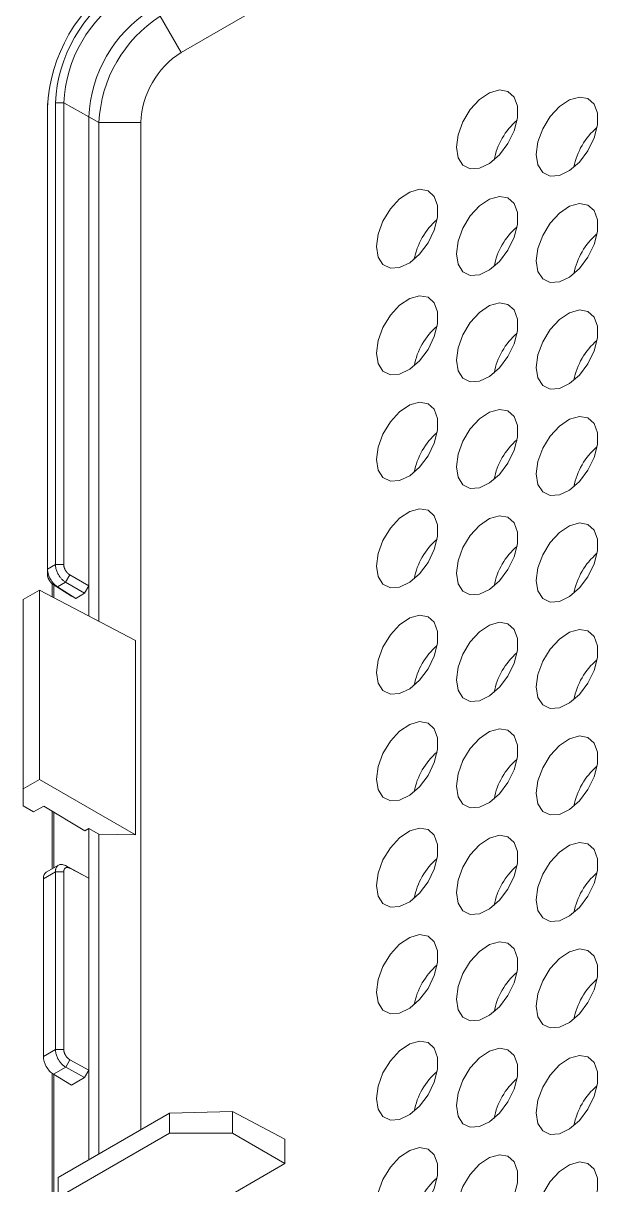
# Model space of a CAD drawing. Header units: millimetres. Extents: x 2 to 295, y 1 to 209.
# Drawn here: x 225.24 to 235.3, y 77.08 to 97.12 of the extents above; entities that cross this region are included whole.
import ezdxf

# ---------------------------------------------------------------- set-up
doc = ezdxf.new("R2010")
doc.units = ezdxf.units.MM

msp = doc.modelspace()

# ---------------------------------------------------------------- linework, layer by layer
at = {"color": 7, "linetype": 'Continuous', "lineweight": 15}
for p, q in [((244.0721, 105.924), (227.9589, 96.622)), ((227.5994, 97.2448), (227.9589, 96.622)), ((225.6529, 95.5881), (225.6562, 95.6716)), ((225.6529, 95.5881), (225.6545, 95.6632)), ((225.6577, 95.7426), (225.6545, 95.6632)), ((225.6562, 95.6716), (225.6562, 87.7057)), ((225.7912, 87.7836), (225.7912, 95.7495)), ((225.9359, 95.7495), (225.7912, 95.7495)), ((225.9359, 95.7495), (225.9359, 87.7836)), ((225.9359, 95.7495), (226.3681, 95.5111)), ((225.6529, 87.6222), (225.6529, 95.5881)), ((226.3681, 87.4181), (226.3681, 95.5111)), ((226.3681, 95.5111), (226.5428, 95.4147)), ((226.5428, 95.4147), (226.5428, 86.8073)), ((226.5428, 95.4147), (227.2619, 95.4147)), ((227.2619, 95.4147), (227.2619, 78.0323)), ((225.6562, 87.7057), (225.7912, 87.7836)), ((225.9359, 87.7836), (225.7912, 87.7836)), ((225.6529, 87.6222), (225.6562, 87.7057)), ((226.0386, 87.6083), (225.9662, 87.4811)), ((226.0386, 87.6083), (226.3681, 87.4181)), ((225.7331, 87.4583), (225.7331, 87.2332)), ((225.7527, 87.4414), (225.8267, 87.4006)), ((226.0676, 87.2427), (225.7527, 87.4414)), ((225.7669, 87.4325), (225.7669, 87.2154)), ((225.9662, 87.4811), (225.8267, 87.4006)), ((225.8267, 87.4006), (226.1416, 87.2019)), ((226.2958, 87.2909), (225.9662, 87.4811)), ((226.3681, 87.4181), (226.2958, 87.2909)), ((226.3681, 86.8992), (226.3681, 87.4181)), ((225.5196, 87.3455), (225.2368, 87.1822)), ((225.2368, 87.1822), (225.2368, 83.9161)), ((225.5196, 84.0794), (225.5196, 87.3455)), ((227.1741, 86.4752), (225.5196, 87.3455)), ((226.1416, 87.2019), (226.0676, 87.2427)), ((226.2958, 87.2909), (226.1416, 87.2019)), ((227.1741, 83.1242), (227.1741, 86.4752)), ((225.2368, 83.9161), (225.5196, 84.0794)), ((227.1741, 83.1242), (225.5196, 84.0794)), ((225.2368, 83.9161), (225.2368, 83.6238)), ((225.2368, 83.6238), (225.4135, 83.5172)), ((225.4135, 83.5172), (225.5903, 83.6192)), ((225.5903, 83.6192), (226.2974, 83.1925)), ((225.7331, 83.533), (225.7331, 82.5363)), ((225.7669, 83.5126), (225.7669, 82.5558)), ((226.2974, 83.1925), (226.3681, 83.2333)), ((226.3681, 82.374), (226.3681, 83.2333)), ((226.5428, 83.1325), (226.3681, 83.2333)), ((226.5428, 83.1325), (227.1741, 83.1242)), ((226.5428, 83.1325), (226.5428, 77.6172)), ((225.8453, 82.6011), (225.6345, 82.4794)), ((225.9662, 82.591), (226.0386, 82.5473)), ((225.9662, 82.591), (226.2958, 82.4176)), ((225.7912, 82.4853), (225.5839, 82.3656)), ((225.5839, 82.3656), (225.5839, 79.299)), ((225.7912, 79.4187), (225.7912, 82.4853)), ((225.7912, 82.4853), (225.9359, 82.4853)), ((225.9359, 82.4853), (225.9359, 79.4187)), ((226.3681, 82.374), (226.0386, 82.5473)), ((226.2958, 82.4176), (226.3681, 82.374)), ((226.3681, 79.0616), (226.3681, 82.374)), ((225.5839, 79.299), (225.7912, 79.4187)), ((225.7912, 79.4187), (225.9359, 79.4187)), ((225.9703, 79.1138), (226.041, 79.242)), ((226.041, 79.242), (226.3681, 79.0616)), ((225.7331, 79.0066), (225.7331, 73.7539)), ((225.9703, 79.1138), (225.7566, 78.9905)), ((225.7566, 78.9905), (226.0676, 78.8026)), ((225.7669, 78.9843), (225.7669, 73.7734)), ((226.2957, 78.9343), (225.9703, 79.1138)), ((226.3681, 79.0616), (226.2957, 78.9343)), ((226.3681, 77.5164), (226.3681, 79.0616)), ((226.2957, 78.9343), (226.0676, 78.8026)), ((227.7612, 78.3206), (225.8417, 77.2125)), ((227.7612, 78.3206), (228.8463, 78.3487)), ((227.7612, 77.9736), (227.7612, 78.3206)), ((228.8463, 78.3487), (228.8463, 77.9739)), ((229.7503, 77.8731), (228.8463, 78.3487)), ((225.8417, 76.8654), (227.7612, 77.9736)), ((228.8463, 77.9739), (227.7612, 77.9736)), ((229.7503, 77.452), (228.8463, 77.9739)), ((229.7503, 77.452), (229.7503, 77.8731)), ((227.2619, 76.0154), (229.7503, 77.452)), ((225.8417, 77.2125), (225.8417, 76.8654))]:
    msp.add_line(p, q, dxfattribs=at)
at = {"color": 7, "linetype": 'Continuous', "lineweight": 15, "flags": 128}
for points in [[(232.7057, 94.985), (232.7345, 95.2004), (232.8176, 95.4257), (232.946, 95.6364), (233.1059, 95.8097), (233.2799, 95.9268), (233.4491, 95.975), (233.5952, 95.9491), (233.7025, 95.8519), (233.7592, 95.6939), (233.7592, 95.4923), (233.7025, 95.2689), (233.5952, 95.048), (233.4491, 94.8533), (233.2799, 94.7061), (233.1059, 94.6223), (232.946, 94.611), (232.8176, 94.6734), (232.7345, 94.8028), (232.7057, 94.985)], [(234.0836, 94.8618), (234.1123, 95.0772), (234.1954, 95.3025), (234.3238, 95.5132), (234.4837, 95.6865), (234.6577, 95.8036), (234.8269, 95.8518), (234.9731, 95.8259), (235.0803, 95.7287), (235.137, 95.5707), (235.137, 95.3691), (235.0803, 95.1457), (234.9731, 94.9248), (234.8269, 94.7301), (234.6577, 94.5829), (234.4837, 94.4991), (234.3238, 94.4878), (234.1954, 94.5502), (234.1123, 94.6796), (234.0836, 94.8618)], [(231.3279, 93.271), (231.3566, 93.4864), (231.4397, 93.7117), (231.5682, 93.9224), (231.728, 94.0957), (231.902, 94.2127), (232.0713, 94.261), (232.2174, 94.2351), (232.3246, 94.1379), (232.3813, 93.9799), (232.3813, 93.7783), (232.3246, 93.5549), (232.2174, 93.3339), (232.0713, 93.1393), (231.902, 92.9921), (231.728, 92.9083), (231.5682, 92.897), (231.4397, 92.9594), (231.3566, 93.0887), (231.3279, 93.271)], [(232.7057, 93.1478), (232.7345, 93.3632), (232.8176, 93.5885), (232.946, 93.7992), (233.1059, 93.9725), (233.2799, 94.0895), (233.4491, 94.1378), (233.5952, 94.1119), (233.7025, 94.0147), (233.7592, 93.8567), (233.7592, 93.6551), (233.7025, 93.4317), (233.5952, 93.2107), (233.4491, 93.0161), (233.2799, 92.8689), (233.1059, 92.7851), (232.946, 92.7738), (232.8176, 92.8362), (232.7345, 92.9655), (232.7057, 93.1478)], [(234.0836, 93.0246), (234.1123, 93.24), (234.1954, 93.4653), (234.3238, 93.676), (234.4837, 93.8493), (234.6577, 93.9663), (234.8269, 94.0146), (234.9731, 93.9887), (235.0803, 93.8915), (235.137, 93.7335), (235.137, 93.5319), (235.0803, 93.3085), (234.9731, 93.0875), (234.8269, 92.8929), (234.6577, 92.7457), (234.4837, 92.6619), (234.3238, 92.6506), (234.1954, 92.713), (234.1123, 92.8423), (234.0836, 93.0246)], [(231.3279, 91.4338), (231.3566, 91.6492), (231.4397, 91.8745), (231.5682, 92.0852), (231.728, 92.2584), (231.902, 92.3755), (232.0713, 92.4237), (232.2174, 92.3978), (232.3246, 92.3007), (232.3813, 92.1427), (232.3813, 91.9411), (232.3246, 91.7177), (232.2174, 91.4967), (232.0713, 91.3021), (231.902, 91.1549), (231.728, 91.0711), (231.5682, 91.0598), (231.4397, 91.1222), (231.3566, 91.2515), (231.3279, 91.4338)], [(232.7057, 91.3106), (232.7345, 91.526), (232.8176, 91.7513), (232.946, 91.962), (233.1059, 92.1352), (233.2799, 92.2523), (233.4491, 92.3005), (233.5952, 92.2746), (233.7025, 92.1775), (233.7592, 92.0195), (233.7592, 91.8179), (233.7025, 91.5945), (233.5952, 91.3735), (233.4491, 91.1789), (233.2799, 91.0317), (233.1059, 90.9479), (232.946, 90.9366), (232.8176, 90.999), (232.7345, 91.1283), (232.7057, 91.3106)], [(234.0836, 91.1874), (234.1123, 91.4028), (234.1954, 91.6281), (234.3238, 91.8388), (234.4837, 92.012), (234.6577, 92.1291), (234.8269, 92.1773), (234.9731, 92.1514), (235.0803, 92.0543), (235.137, 91.8963), (235.137, 91.6947), (235.0803, 91.4713), (234.9731, 91.2503), (234.8269, 91.0557), (234.6577, 90.9085), (234.4837, 90.8247), (234.3238, 90.8134), (234.1954, 90.8758), (234.1123, 91.0051), (234.0836, 91.1874)], [(231.3279, 89.5966), (231.3566, 89.812), (231.4397, 90.0373), (231.5682, 90.2479), (231.728, 90.4212), (231.902, 90.5383), (232.0713, 90.5865), (232.2174, 90.5606), (232.3246, 90.4634), (232.3813, 90.3055), (232.3813, 90.1039), (232.3246, 89.8805), (232.2174, 89.6595), (232.0713, 89.4649), (231.902, 89.3177), (231.728, 89.2339), (231.5682, 89.2226), (231.4397, 89.285), (231.3566, 89.4143), (231.3279, 89.5966)], [(232.7057, 89.4734), (232.7345, 89.6888), (232.8176, 89.9141), (232.946, 90.1247), (233.1059, 90.298), (233.2799, 90.4151), (233.4491, 90.4633), (233.5952, 90.4374), (233.7025, 90.3402), (233.7592, 90.1823), (233.7592, 89.9807), (233.7025, 89.7573), (233.5952, 89.5363), (233.4491, 89.3417), (233.2799, 89.1945), (233.1059, 89.1107), (232.946, 89.0994), (232.8176, 89.1618), (232.7345, 89.2911), (232.7057, 89.4734)], [(234.0836, 89.3502), (234.1123, 89.5656), (234.1954, 89.7909), (234.3238, 90.0015), (234.4837, 90.1748), (234.6577, 90.2919), (234.8269, 90.3401), (234.9731, 90.3142), (235.0803, 90.217), (235.137, 90.0591), (235.137, 89.8575), (235.0803, 89.6341), (234.9731, 89.4131), (234.8269, 89.2185), (234.6577, 89.0713), (234.4837, 88.9875), (234.3238, 88.9762), (234.1954, 89.0386), (234.1123, 89.1679), (234.0836, 89.3502)], [(231.3279, 87.7593), (231.3566, 87.9748), (231.4397, 88.2), (231.5682, 88.4107), (231.728, 88.584), (231.902, 88.7011), (232.0713, 88.7493), (232.2174, 88.7234), (232.3246, 88.6262), (232.3813, 88.4683), (232.3813, 88.2667), (232.3246, 88.0433), (232.2174, 87.8223), (232.0713, 87.6277), (231.902, 87.4805), (231.728, 87.3967), (231.5682, 87.3854), (231.4397, 87.4477), (231.3566, 87.5771), (231.3279, 87.7593)], [(232.7057, 87.6361), (232.7345, 87.8516), (232.8176, 88.0768), (232.946, 88.2875), (233.1059, 88.4608), (233.2799, 88.5779), (233.4491, 88.6261), (233.5952, 88.6002), (233.7025, 88.503), (233.7592, 88.3451), (233.7592, 88.1435), (233.7025, 87.9201), (233.5952, 87.6991), (233.4491, 87.5045), (233.2799, 87.3573), (233.1059, 87.2735), (232.946, 87.2622), (232.8176, 87.3246), (232.7345, 87.4539), (232.7057, 87.6361)], [(234.0836, 87.5129), (234.1123, 87.7284), (234.1954, 87.9536), (234.3238, 88.1643), (234.4837, 88.3376), (234.6577, 88.4547), (234.8269, 88.5029), (234.9731, 88.477), (235.0803, 88.3798), (235.137, 88.2219), (235.137, 88.0203), (235.0803, 87.7969), (234.9731, 87.5759), (234.8269, 87.3813), (234.6577, 87.2341), (234.4837, 87.1503), (234.3238, 87.139), (234.1954, 87.2014), (234.1123, 87.3307), (234.0836, 87.5129)], [(231.3279, 85.9221), (231.3566, 86.1376), (231.4397, 86.3628), (231.5682, 86.5735), (231.728, 86.7468), (231.902, 86.8639), (232.0713, 86.9121), (232.2174, 86.8862), (232.3246, 86.789), (232.3813, 86.6311), (232.3813, 86.4295), (232.3246, 86.2061), (232.2174, 85.9851), (232.0713, 85.7904), (231.902, 85.6432), (231.728, 85.5595), (231.5682, 85.5481), (231.4397, 85.6105), (231.3566, 85.7399), (231.3279, 85.9221)], [(232.7057, 85.7989), (232.7345, 86.0144), (232.8176, 86.2396), (232.946, 86.4503), (233.1059, 86.6236), (233.2799, 86.7407), (233.4491, 86.7889), (233.5952, 86.763), (233.7025, 86.6658), (233.7592, 86.5079), (233.7592, 86.3063), (233.7025, 86.0829), (233.5952, 85.8619), (233.4491, 85.6672), (233.2799, 85.52), (233.1059, 85.4363), (232.946, 85.4249), (232.8176, 85.4873), (232.7345, 85.6167), (232.7057, 85.7989)], [(234.0836, 85.6757), (234.1123, 85.8912), (234.1954, 86.1164), (234.3238, 86.3271), (234.4837, 86.5004), (234.6577, 86.6175), (234.8269, 86.6657), (234.9731, 86.6398), (235.0803, 86.5426), (235.137, 86.3847), (235.137, 86.1831), (235.0803, 85.9597), (234.9731, 85.7387), (234.8269, 85.544), (234.6577, 85.3968), (234.4837, 85.3131), (234.3238, 85.3017), (234.1954, 85.3641), (234.1123, 85.4935), (234.0836, 85.6757)], [(231.3279, 84.0849), (231.3566, 84.3003), (231.4397, 84.5256), (231.5682, 84.7363), (231.728, 84.9096), (231.902, 85.0267), (232.0713, 85.0749), (232.2174, 85.049), (232.3246, 84.9518), (232.3813, 84.7938), (232.3813, 84.5922), (232.3246, 84.3688), (232.2174, 84.1479), (232.0713, 83.9532), (231.902, 83.806), (231.728, 83.7222), (231.5682, 83.7109), (231.4397, 83.7733), (231.3566, 83.9026), (231.3279, 84.0849)], [(232.7057, 83.9617), (232.7345, 84.1771), (232.8176, 84.4024), (232.946, 84.6131), (233.1059, 84.7864), (233.2799, 84.9035), (233.4491, 84.9517), (233.5952, 84.9258), (233.7025, 84.8286), (233.7592, 84.6706), (233.7592, 84.469), (233.7025, 84.2456), (233.5952, 84.0247), (233.4491, 83.83), (233.2799, 83.6828), (233.1059, 83.599), (232.946, 83.5877), (232.8176, 83.6501), (232.7345, 83.7794), (232.7057, 83.9617)], [(234.0836, 83.8385), (234.1123, 84.0539), (234.1954, 84.2792), (234.3238, 84.4899), (234.4837, 84.6632), (234.6577, 84.7803), (234.8269, 84.8285), (234.9731, 84.8026), (235.0803, 84.7054), (235.137, 84.5474), (235.137, 84.3458), (235.0803, 84.1224), (234.9731, 83.9015), (234.8269, 83.7068), (234.6577, 83.5596), (234.4837, 83.4758), (234.3238, 83.4645), (234.1954, 83.5269), (234.1123, 83.6562), (234.0836, 83.8385)], [(231.3279, 82.2477), (231.3566, 82.4631), (231.4397, 82.6884), (231.5682, 82.8991), (231.728, 83.0724), (231.902, 83.1894), (232.0713, 83.2376), (232.2174, 83.2118), (232.3246, 83.1146), (232.3813, 82.9566), (232.3813, 82.755), (232.3246, 82.5316), (232.2174, 82.3106), (232.0713, 82.116), (231.902, 81.9688), (231.728, 81.885), (231.5682, 81.8737), (231.4397, 81.9361), (231.3566, 82.0654), (231.3279, 82.2477)], [(232.7057, 82.1245), (232.7345, 82.3399), (232.8176, 82.5652), (232.946, 82.7759), (233.1059, 82.9492), (233.2799, 83.0662), (233.4491, 83.1144), (233.5952, 83.0886), (233.7025, 82.9914), (233.7592, 82.8334), (233.7592, 82.6318), (233.7025, 82.4084), (233.5952, 82.1874), (233.4491, 81.9928), (233.2799, 81.8456), (233.1059, 81.7618), (232.946, 81.7505), (232.8176, 81.8129), (232.7345, 81.9422), (232.7057, 82.1245)], [(234.0836, 82.0013), (234.1123, 82.2167), (234.1954, 82.442), (234.3238, 82.6527), (234.4837, 82.826), (234.6577, 82.943), (234.8269, 82.9913), (234.9731, 82.9654), (235.0803, 82.8682), (235.137, 82.7102), (235.137, 82.5086), (235.0803, 82.2852), (234.9731, 82.0642), (234.8269, 81.8696), (234.6577, 81.7224), (234.4837, 81.6386), (234.3238, 81.6273), (234.1954, 81.6897), (234.1123, 81.819), (234.0836, 82.0013)], [(231.3279, 80.4105), (231.3566, 80.6259), (231.4397, 80.8512), (231.5682, 81.0619), (231.728, 81.2351), (231.902, 81.3522), (232.0713, 81.4004), (232.2174, 81.3745), (232.3246, 81.2774), (232.3813, 81.1194), (232.3813, 80.9178), (232.3246, 80.6944), (232.2174, 80.4734), (232.0713, 80.2788), (231.902, 80.1316), (231.728, 80.0478), (231.5682, 80.0365), (231.4397, 80.0989), (231.3566, 80.2282), (231.3279, 80.4105)], [(232.7057, 80.2873), (232.7345, 80.5027), (232.8176, 80.728), (232.946, 80.9387), (233.1059, 81.1119), (233.2799, 81.229), (233.4491, 81.2772), (233.5952, 81.2513), (233.7025, 81.1542), (233.7592, 80.9962), (233.7592, 80.7946), (233.7025, 80.5712), (233.5952, 80.3502), (233.4491, 80.1556), (233.2799, 80.0084), (233.1059, 79.9246), (232.946, 79.9133), (232.8176, 79.9757), (232.7345, 80.105), (232.7057, 80.2873)], [(234.0836, 80.1641), (234.1123, 80.3795), (234.1954, 80.6048), (234.3238, 80.8155), (234.4837, 80.9887), (234.6577, 81.1058), (234.8269, 81.154), (234.9731, 81.1281), (235.0803, 81.031), (235.137, 80.873), (235.137, 80.6714), (235.0803, 80.448), (234.9731, 80.227), (234.8269, 80.0324), (234.6577, 79.8852), (234.4837, 79.8014), (234.3238, 79.7901), (234.1954, 79.8525), (234.1123, 79.9818), (234.0836, 80.1641)], [(231.3279, 78.5733), (231.3566, 78.7887), (231.4397, 79.014), (231.5682, 79.2246), (231.728, 79.3979), (231.902, 79.515), (232.0713, 79.5632), (232.2174, 79.5373), (232.3246, 79.4401), (232.3813, 79.2822), (232.3813, 79.0806), (232.3246, 78.8572), (232.2174, 78.6362), (232.0713, 78.4416), (231.902, 78.2944), (231.728, 78.2106), (231.5682, 78.1993), (231.4397, 78.2617), (231.3566, 78.391), (231.3279, 78.5733)], [(232.7057, 78.4501), (232.7345, 78.6655), (232.8176, 78.8908), (232.946, 79.1014), (233.1059, 79.2747), (233.2799, 79.3918), (233.4491, 79.44), (233.5952, 79.4141), (233.7025, 79.3169), (233.7592, 79.159), (233.7592, 78.9574), (233.7025, 78.734), (233.5952, 78.513), (233.4491, 78.3184), (233.2799, 78.1712), (233.1059, 78.0874), (232.946, 78.0761), (232.8176, 78.1385), (232.7345, 78.2678), (232.7057, 78.4501)], [(234.0836, 78.3269), (234.1123, 78.5423), (234.1954, 78.7676), (234.3238, 78.9782), (234.4837, 79.1515), (234.6577, 79.2686), (234.8269, 79.3168), (234.9731, 79.2909), (235.0803, 79.1937), (235.137, 79.0358), (235.137, 78.8342), (235.0803, 78.6108), (234.9731, 78.3898), (234.8269, 78.1952), (234.6577, 78.048), (234.4837, 77.9642), (234.3238, 77.9529), (234.1954, 78.0153), (234.1123, 78.1446), (234.0836, 78.3269)], [(231.3279, 76.736), (231.3566, 76.9515), (231.4397, 77.1767), (231.5682, 77.3874), (231.728, 77.5607), (231.902, 77.6778), (232.0713, 77.726), (232.2174, 77.7001), (232.3246, 77.6029), (232.3813, 77.445), (232.3813, 77.2434), (232.3246, 77.02), (232.2174, 76.799), (232.0713, 76.6043), (231.902, 76.4572), (231.728, 76.3734), (231.5682, 76.3621), (231.4397, 76.4244), (231.3566, 76.5538), (231.3279, 76.736)], [(232.7057, 76.6128), (232.7345, 76.8283), (232.8176, 77.0535), (232.946, 77.2642), (233.1059, 77.4375), (233.2799, 77.5546), (233.4491, 77.6028), (233.5952, 77.5769), (233.7025, 77.4797), (233.7592, 77.3218), (233.7592, 77.1202), (233.7025, 76.8968), (233.5952, 76.6758), (233.4491, 76.4812), (233.2799, 76.334), (233.1059, 76.2502), (232.946, 76.2389), (232.8176, 76.3012), (232.7345, 76.4306), (232.7057, 76.6128)], [(234.0836, 76.4896), (234.1123, 76.7051), (234.1954, 76.9303), (234.3238, 77.141), (234.4837, 77.3143), (234.6577, 77.4314), (234.8269, 77.4796), (234.9731, 77.4537), (235.0803, 77.3565), (235.137, 77.1986), (235.137, 76.997), (235.0803, 76.7736), (234.9731, 76.5526), (234.8269, 76.358), (234.6577, 76.2108), (234.4837, 76.127), (234.3238, 76.1157), (234.1954, 76.178), (234.1123, 76.3074), (234.0836, 76.4896)]]:
    msp.add_lwpolyline(points, dxfattribs=at)
at = {"color": 7, "linetype": 'Continuous', "lineweight": 15}
for centre, radius, start, end in [((228.4296, 95.5454), 2.7763, 122.60548, 177.39452), ((228.2715, 95.6366), 2.4829, 122.60548, 177.39452), ((228.2592, 95.6438), 2.3257, 122.60548, 177.39452), ((228.6705, 95.4063), 2.3048, 122.60548, 177.39452), ((228.8368, 95.3103), 2.2964, 122.60548, 177.39452), ((228.7753, 95.3458), 1.515, 122.60548, 177.39452), ((234.5326, 94.5427), 1.1974, 130.6435, 169.36187), ((235.9105, 94.4195), 1.1974, 130.6435, 169.36187), ((233.1548, 92.8287), 1.1974, 130.6435, 169.36187), ((234.5326, 92.7055), 1.1974, 130.6435, 169.36187), ((235.9105, 92.5823), 1.1974, 130.6435, 169.36187), ((233.1548, 90.9914), 1.1974, 130.6435, 169.36187), ((234.5326, 90.8682), 1.1974, 130.6435, 169.36187), ((235.9105, 90.745), 1.1974, 130.6435, 169.36187), ((233.1548, 89.1542), 1.1974, 130.6435, 169.36187), ((234.5326, 89.031), 1.1974, 130.6435, 169.36187), ((235.9105, 88.9078), 1.1974, 130.6435, 169.36187), ((233.1548, 87.317), 1.1974, 130.6435, 169.36187), ((234.5326, 87.1938), 1.1974, 130.6435, 169.36187), ((235.9105, 87.0706), 1.1974, 130.6435, 169.36187), ((233.1548, 85.4798), 1.1974, 130.6435, 169.36187), ((234.5326, 85.3566), 1.1974, 130.6435, 169.36187), ((235.9105, 85.2334), 1.1974, 130.6435, 169.36187), ((233.1548, 83.6426), 1.1974, 130.6435, 169.36187), ((234.5326, 83.5194), 1.1974, 130.6435, 169.36187), ((235.9105, 83.3962), 1.1974, 130.6435, 169.36187), ((233.1548, 81.8054), 1.1974, 130.6435, 169.36187), ((234.5326, 81.6822), 1.1974, 130.6435, 169.36187), ((235.9105, 81.559), 1.1974, 130.6435, 169.36187), ((233.1548, 79.9681), 1.1974, 130.6435, 169.36187), ((234.5326, 79.8449), 1.1974, 130.6435, 169.36187), ((235.9105, 79.7217), 1.1974, 130.6435, 169.36187), ((233.1548, 78.1309), 1.1974, 130.6435, 169.36187), ((234.5326, 78.0077), 1.1974, 130.6435, 169.36187), ((235.9105, 77.8845), 1.1974, 130.6435, 169.36187), ((233.1548, 76.2937), 1.1974, 130.6435, 169.36187)]:
    msp.add_arc(centre, radius, start, end, dxfattribs=at)
for centre, start_param, end_param in [((225.7566, 82.2612), 0.0108413, 0.7963207), ((225.7566, 79.1946), 0.7963207, 2.3671171)]:
    msp.add_ellipse(centre, major_axis=(-0.1208, 0.2189), ratio=0.5641369, start_param=start_param, end_param=end_param, dxfattribs=at)
for points, knots in [([(225.9662, 87.4811), (225.9592, 87.4856), (225.946, 87.4939), (225.9277, 87.5083), (225.9123, 87.5222), (225.8918, 87.5428), (225.8676, 87.5719), (225.8377, 87.6176), (225.8123, 87.671), (225.7945, 87.7304), (225.7923, 87.7661), (225.7912, 87.7836)], [0, 0, 0, 0, 0.0763908, 0.1435861, 0.2015824, 0.2503769, 0.3812461, 0.5004604, 0.6728396, 0.8393534, 1, 1, 1, 1]), ([(225.9359, 87.7836), (225.9359, 87.7827), (225.9359, 87.7808), (225.9361, 87.7769), (225.9363, 87.7723), (225.9369, 87.7663), (225.9377, 87.7603), (225.9387, 87.7548), (225.9397, 87.7501), (225.9406, 87.7457), (225.942, 87.7404), (225.9436, 87.7348), (225.9453, 87.7295), (225.9469, 87.7246), (225.9485, 87.7203), (225.9506, 87.7149), (225.953, 87.7093), (225.9554, 87.704), (225.9577, 87.6992), (225.9599, 87.695), (225.9627, 87.6897), (225.9657, 87.6844), (225.9687, 87.6794), (225.9716, 87.6748), (225.9742, 87.6708), (225.9776, 87.6659), (225.9812, 87.661), (225.9847, 87.6564), (225.9881, 87.6523), (225.9911, 87.6487), (225.9949, 87.6444), (225.999, 87.64), (226.0029, 87.6361), (226.0065, 87.6326), (226.0098, 87.6295), (226.0139, 87.6259), (226.0181, 87.6224), (226.0231, 87.6185), (226.0282, 87.6149), (226.0328, 87.6118), (226.0362, 87.6097), (226.0379, 87.6087), (226.0386, 87.6083)], [0, 0, 0, 0, 0.0156238, 0.0312476, 0.0624929, 0.0874902, 0.1249833, 0.1535513, 0.170693, 0.1964047, 0.2178317, 0.2499706, 0.2785394, 0.2956816, 0.3213942, 0.342822, 0.3749622, 0.4035322, 0.4206752, 0.4463889, 0.4678177, 0.4999594, 0.5285308, 0.5456746, 0.5713896, 0.5928195, 0.6249628, 0.6535355, 0.6706802, 0.6963964, 0.7178272, 0.7499719, 0.7785458, 0.7956911, 0.8214083, 0.8428398, 0.8749855, 0.8999889, 0.9374912, 0.9687444, 0.9866046, 1, 1, 1, 1]), ([(225.7527, 87.4414), (225.7518, 87.442), (225.7502, 87.443), (225.7469, 87.4452), (225.7431, 87.4479), (225.7394, 87.4508), (225.7362, 87.4534), (225.7328, 87.4563), (225.7293, 87.4594), (225.7257, 87.4628), (225.7224, 87.4659), (225.7185, 87.47), (225.7145, 87.4743), (225.7108, 87.4786), (225.7074, 87.4826), (225.7044, 87.4863), (225.7009, 87.491), (225.6972, 87.496), (225.6939, 87.5009), (225.6909, 87.5054), (225.6883, 87.5095), (225.6852, 87.5147), (225.6821, 87.5201), (225.6793, 87.5253), (225.6769, 87.5302), (225.6747, 87.5346), (225.6722, 87.54), (225.6697, 87.5457), (225.6676, 87.5512), (225.6657, 87.5561), (225.6641, 87.5606), (225.6623, 87.5662), (225.6605, 87.5719), (225.6591, 87.5773), (225.6578, 87.5823), (225.6569, 87.5867), (225.6558, 87.5921), (225.6549, 87.5974), (225.6542, 87.6022), (225.6538, 87.6064), (225.6534, 87.6109), (225.6531, 87.6155), (225.653, 87.6194), (225.653, 87.6214), (225.6529, 87.6222)], [0, 0, 0, 0, 0.01562774, 0.0312554, 0.06250841, 0.08751168, 0.10251421, 0.12501737, 0.15359173, 0.17073712, 0.19645414, 0.2178853, 0.25003004, 0.27860353, 0.29574834, 0.32146444, 0.34289478, 0.37503822, 0.40361047, 0.42075452, 0.44646944, 0.46789876, 0.50004065, 0.5286115, 0.5457547, 0.57146834, 0.59289661, 0.62503693, 0.65360642, 0.67074881, 0.69646128, 0.71788861, 0.75002757, 0.77859593, 0.79573768, 0.82144925, 0.84287588, 0.87501391, 0.90001113, 0.91500999, 0.93750759, 0.96875267, 0.98660815, 1, 1, 1, 1]), ([(225.6562, 87.7057), (225.6565, 87.6972), (225.657, 87.6799), (225.6612, 87.6522), (225.668, 87.6233), (225.6778, 87.5934), (225.6903, 87.5632), (225.7074, 87.5297), (225.7306, 87.4928), (225.7588, 87.4577), (225.7913, 87.4251), (225.8138, 87.4095), (225.8267, 87.4006)], [0, 0, 0, 0, 0.0796711, 0.1608213, 0.2434509, 0.3275598, 0.4131482, 0.5002161, 0.6192949, 0.7501164, 0.856706, 1, 1, 1, 1]), ([(225.7912, 82.4853), (225.7915, 82.4935), (225.792, 82.5102), (225.7963, 82.533), (225.8033, 82.5539), (225.8133, 82.5724), (225.8262, 82.5879), (225.8438, 82.6014), (225.8676, 82.6112), (225.8965, 82.6133), (225.9299, 82.6078), (225.953, 82.5971), (225.9662, 82.591)], [0, 0, 0, 0, 0.0796712, 0.1608215, 0.2434512, 0.3275601, 0.4131486, 0.5002165, 0.6192954, 0.7501167, 0.8567062, 1, 1, 1, 1]), ([(226.0386, 82.5473), (226.0378, 82.5477), (226.0361, 82.5486), (226.0327, 82.5502), (226.0288, 82.552), (226.0238, 82.5539), (226.0189, 82.5556), (226.0145, 82.5568), (226.0108, 82.5577), (226.0075, 82.5583), (226.0034, 82.5589), (225.9993, 82.5593), (225.9955, 82.5594), (225.992, 82.5594), (225.989, 82.5592), (225.9853, 82.5587), (225.9815, 82.558), (225.9781, 82.5571), (225.975, 82.5561), (225.9724, 82.5551), (225.9692, 82.5536), (225.966, 82.5519), (225.9631, 82.55), (225.9605, 82.5481), (225.9583, 82.5462), (225.9557, 82.5438), (225.9532, 82.5411), (225.951, 82.5382), (225.949, 82.5355), (225.9474, 82.533), (225.9455, 82.5296), (225.9437, 82.526), (225.9422, 82.5224), (225.941, 82.5189), (225.9399, 82.5157), (225.9388, 82.5116), (225.9379, 82.5074), (225.937, 82.5022), (225.9364, 82.4969), (225.936, 82.4918), (225.9359, 82.488), (225.9359, 82.4861), (225.9359, 82.4853)], [0, 0, 0, 0, 0.0156279, 0.0312556, 0.0625089, 0.0875123, 0.1250145, 0.1535891, 0.1707346, 0.1964518, 0.2178832, 0.2500281, 0.2786018, 0.2957468, 0.3214631, 0.3428936, 0.3750373, 0.4036097, 0.4207539, 0.446469, 0.4678985, 0.5000406, 0.5286117, 0.545755, 0.5714689, 0.5928973, 0.6250379, 0.6536076, 0.6707501, 0.6964628, 0.7178903, 0.7500295, 0.778598, 0.7957399, 0.8214517, 0.8428785, 0.8750167, 0.9000142, 0.9375071, 0.9687524, 0.986608, 1, 1, 1, 1]), ([(225.9703, 79.1138), (225.963, 79.1182), (225.9493, 79.1265), (225.9306, 79.141), (225.915, 79.1546), (225.8943, 79.1751), (225.8697, 79.2041), (225.839, 79.2503), (225.8129, 79.3044), (225.7946, 79.3647), (225.7923, 79.4009), (225.7912, 79.4187)], [0, 0, 0, 0, 0.0780575, 0.1458106, 0.2032548, 0.2503863, 0.3815268, 0.5004727, 0.6730315, 0.8395414, 1, 1, 1, 1]), ([(225.9359, 79.4187), (225.9359, 79.4177), (225.9359, 79.4158), (225.9361, 79.4118), (225.9363, 79.4072), (225.9368, 79.4025), (225.9373, 79.3984), (225.9378, 79.3948), (225.9386, 79.3906), (225.9395, 79.3858), (225.9407, 79.3805), (225.9422, 79.3748), (225.9436, 79.3699), (225.9451, 79.3649), (225.9468, 79.36), (225.9488, 79.3547), (225.9511, 79.3489), (225.9531, 79.344), (225.9554, 79.3391), (225.9577, 79.3342), (225.9604, 79.329), (225.9634, 79.3234), (225.9661, 79.3188), (225.9689, 79.314), (225.9718, 79.3094), (225.9751, 79.3046), (225.9787, 79.2994), (225.9819, 79.2952), (225.9853, 79.2908), (225.9886, 79.2867), (225.9923, 79.2823), (225.9965, 79.2777), (226, 79.274), (226.0037, 79.2703), (226.0074, 79.2667), (226.0114, 79.2631), (226.0159, 79.2593), (226.0201, 79.2559), (226.024, 79.2529), (226.0274, 79.2505), (226.0312, 79.2479), (226.0351, 79.2454), (226.0386, 79.2434), (226.0403, 79.2424), (226.041, 79.242)], [0, 0, 0, 0, 0.0156237, 0.0312474, 0.0624924, 0.0874895, 0.1024884, 0.1249861, 0.1413115, 0.1657987, 0.1964068, 0.2178336, 0.2499722, 0.2662981, 0.290786, 0.3213952, 0.3428228, 0.3749628, 0.3912893, 0.4157783, 0.4463889, 0.4678175, 0.499959, 0.5162864, 0.5407766, 0.5713887, 0.5928184, 0.6249616, 0.6412897, 0.6657811, 0.6963947, 0.7178253, 0.7499698, 0.7662987, 0.790791, 0.8214057, 0.8428371, 0.8749825, 0.8999858, 0.9149884, 0.9374916, 0.9687446, 0.9866047, 1, 1, 1, 1])]:
    msp.add_open_spline(points, degree=3, knots=knots, dxfattribs=at)

doc.saveas('drawing.dxf')
